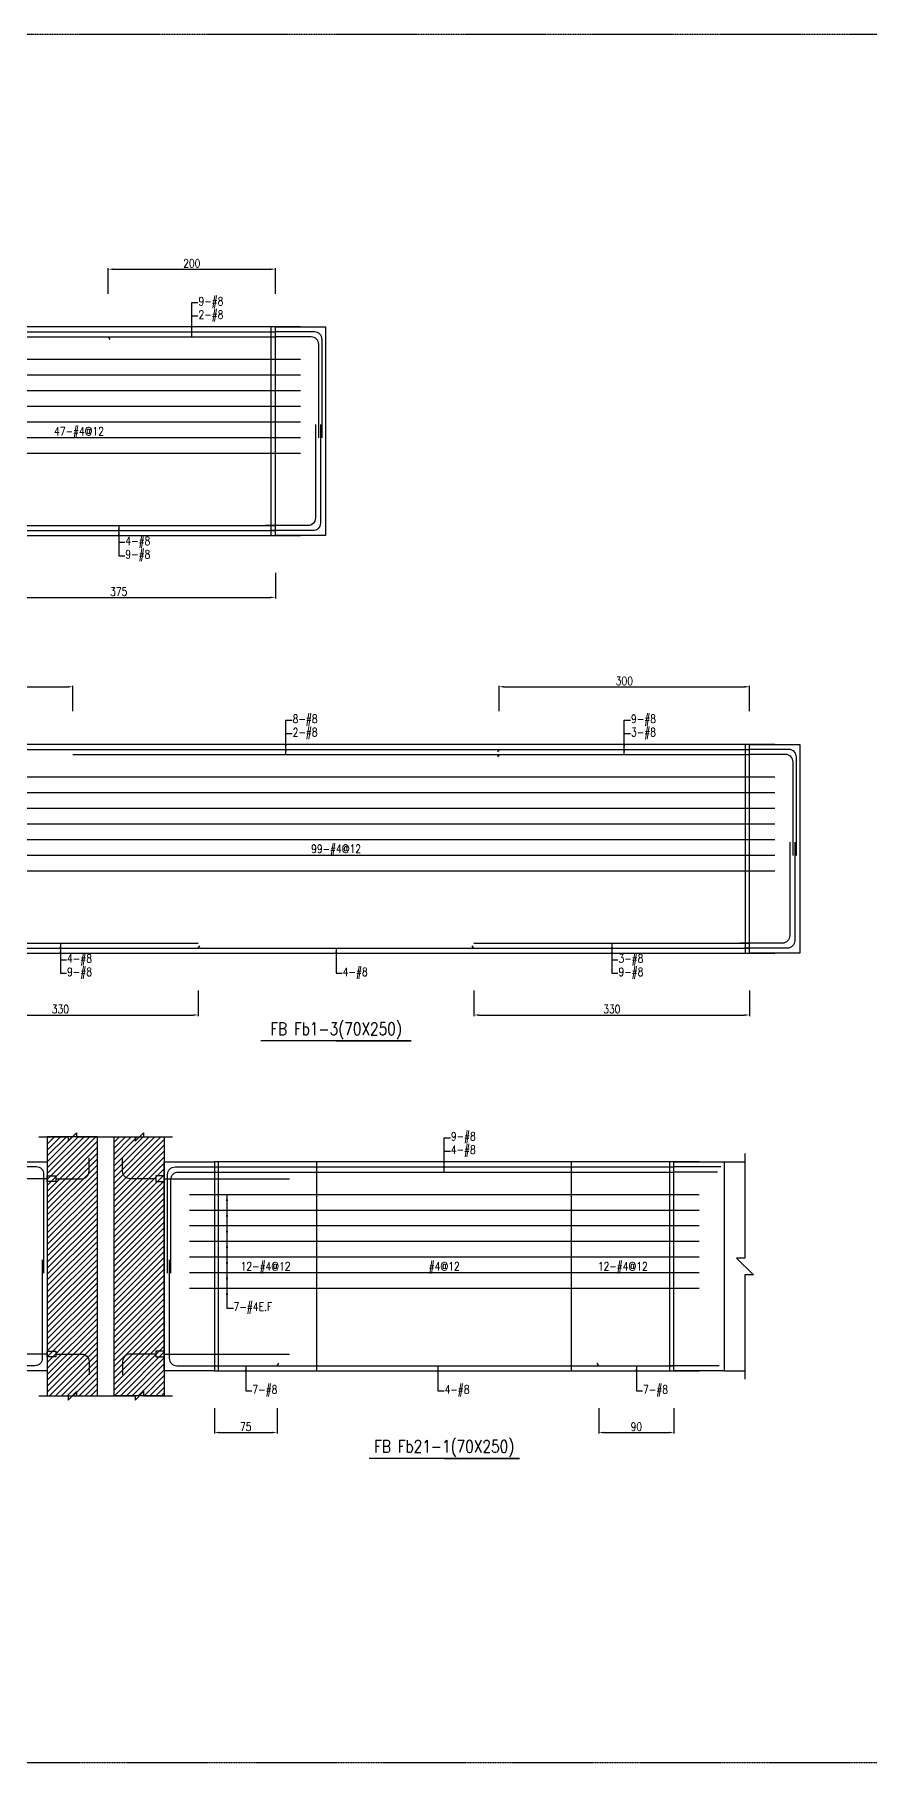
# Model space of a CAD drawing. Header units: millimetres. Extents: x 0 to 84580, y -12276 to 4373.
# Drawn here: x 11706 to 12705, y 0 to 2069 of the extents above; entities that cross this region are included whole.
import ezdxf
from ezdxf.enums import TextEntityAlignment as Align

# ---------------------------------------------------------------- set-up
doc = ezdxf.new("R2010")
doc.units = ezdxf.units.MM
doc.header["$MEASUREMENT"] = 0
doc.linetypes.add('CENTER', pattern=[2, 1.25, -0.25, 0.25, -0.25])
for name, color, linetype in [('S-DIM', 2, 'Continuous'), ('S-GRID', 1, 'CENTER'), ('S-LEADER', 2, 'Continuous'), ('S-RC', 130, 'Continuous'), ('S-REINF', 6, 'Continuous'), ('S-TEXT', 2, 'Continuous'), ('連續壁', 2, 'Continuous')]:
    doc.layers.add(name, color=color, linetype=linetype)
doc.styles.add('CS4', font='romans.shx', dxfattribs={"width": 0.8, "bigfont": 'lsp.shx'})
doc.styles.get("Standard").update_dxf_attribs({"font": 'arial.ttf'})
doc.dimstyles.new('ISO-25', dxfattribs={"dimtxt": 2.5, "dimasz": 2.5, "dimexe": 1.25, "dimexo": 0.625, "dimtad": 1, "dimtxsty": 'Standard', "dimcen": 2.5, "dimadec": 0, "dimazin": 0, "dimtfac": 1, "dimtmove": 0, "dimatfit": 3, "dimfxl": 0, "dimarcsym": 0})
pattern_1 = [(45, (9687, 0), (-3.535534, 3.535534), [])]

# ---------------------------------------------------------------- blocks, each defined once
blk = doc.blocks.new('*D1939')
at = {"layer": 'DEFPOINTS', "color": 0, "transparency": 16777216}
for p in [(11994.3, 1788), (11794.3, 1758), (11994.3, 1758)]:
    blk.add_point(p, dxfattribs=at)
at = {"layer": 'S-DIM', "color": 0, "lineweight": -2, "transparency": 16777216}
for p, q in [((11794.3, 1758.625), (11794.3, 1789.25)), ((11800.3, 1788), (11988.3, 1788)), ((11994.3, 1758.625), (11994.3, 1789.25))]:
    blk.add_line(p, q, dxfattribs=at)
at = {"layer": 'S-DIM', "color": 0, "transparency": 16777216}
for points in [[(11800.3, 1789), (11800.3, 1787), (11794.3, 1788)], [(11988.3, 1789), (11988.3, 1787), (11994.3, 1788)]]:
    blk.add_solid(points, dxfattribs=at)
at = {"layer": 'S-DIM', "color": 0, "transparency": 16777216, "insert": (11894.3, 1795), "char_height": 10, "attachment_point": 5, "style": 'CS4'}
blk.add_mtext('200', dxfattribs=at)
blk = doc.blocks.new('*D1941')
at = {"layer": 'DEFPOINTS', "color": 0, "transparency": 16777216}
for p in [(11619.3, 1425), (11994.3, 1425), (11994.3, 1395)]:
    blk.add_point(p, dxfattribs=at)
at = {"layer": 'S-DIM', "color": 0, "lineweight": -2, "transparency": 16777216}
for p, q in [((11619.3, 1424.375), (11619.3, 1393.75)), ((11994.3, 1424.375), (11994.3, 1393.75)), ((11625.3, 1395), (11988.3, 1395))]:
    blk.add_line(p, q, dxfattribs=at)
at = {"layer": 'S-DIM', "color": 0, "transparency": 16777216}
for points in [[(11625.3, 1396), (11625.3, 1394), (11619.3, 1395)], [(11988.3, 1396), (11988.3, 1394), (11994.3, 1395)]]:
    blk.add_solid(points, dxfattribs=at)
at = {"layer": 'S-DIM', "color": 0, "transparency": 16777216, "insert": (11806.8, 1402), "char_height": 10, "attachment_point": 5, "style": 'CS4'}
blk.add_mtext('375', dxfattribs=at)
blk = doc.blocks.new('*D1950')
at = {"layer": 'DEFPOINTS', "color": 0, "transparency": 16777216}
for p in [(11752, 1288), (11572, 1258), (11752, 1258)]:
    blk.add_point(p, dxfattribs=at)
at = {"layer": 'S-DIM', "color": 0, "lineweight": -2, "transparency": 16777216}
for p, q in [((11572, 1258.625), (11572, 1289.25)), ((11578, 1288), (11746, 1288)), ((11752, 1258.625), (11752, 1289.25))]:
    blk.add_line(p, q, dxfattribs=at)
at = {"layer": 'S-DIM', "color": 0, "transparency": 16777216}
for points in [[(11578, 1289), (11578, 1287), (11572, 1288)], [(11746, 1289), (11746, 1287), (11752, 1288)]]:
    blk.add_solid(points, dxfattribs=at)
at = {"layer": 'S-DIM', "color": 0, "transparency": 16777216, "insert": (11662, 1295), "char_height": 10, "attachment_point": 5, "style": 'CS4'}
blk.add_mtext('180', dxfattribs=at)
blk = doc.blocks.new('*D1951')
at = {"layer": 'DEFPOINTS', "color": 0, "transparency": 16777216}
for p in [(12562, 1288), (12262, 1258), (12562, 1258)]:
    blk.add_point(p, dxfattribs=at)
at = {"layer": 'S-DIM', "color": 0, "lineweight": -2, "transparency": 16777216}
for p, q in [((12262, 1258.625), (12262, 1289.25)), ((12268, 1288), (12556, 1288)), ((12562, 1258.625), (12562, 1289.25))]:
    blk.add_line(p, q, dxfattribs=at)
at = {"layer": 'S-DIM', "color": 0, "transparency": 16777216}
for points in [[(12268, 1289), (12268, 1287), (12262, 1288)], [(12556, 1289), (12556, 1287), (12562, 1288)]]:
    blk.add_solid(points, dxfattribs=at)
at = {"layer": 'S-DIM', "color": 0, "transparency": 16777216, "insert": (12412, 1295), "char_height": 10, "attachment_point": 5, "style": 'CS4'}
blk.add_mtext('300', dxfattribs=at)
blk = doc.blocks.new('*D1952')
at = {"layer": 'DEFPOINTS', "color": 0, "transparency": 16777216}
for p in [(11572, 925), (11902, 925), (11902, 895)]:
    blk.add_point(p, dxfattribs=at)
at = {"layer": 'S-DIM', "color": 0, "lineweight": -2, "transparency": 16777216}
for p, q in [((11572, 924.375), (11572, 893.75)), ((11902, 924.375), (11902, 893.75)), ((11578, 895), (11896, 895))]:
    blk.add_line(p, q, dxfattribs=at)
at = {"layer": 'S-DIM', "color": 0, "transparency": 16777216}
for points in [[(11578, 896), (11578, 894), (11572, 895)], [(11896, 896), (11896, 894), (11902, 895)]]:
    blk.add_solid(points, dxfattribs=at)
at = {"layer": 'S-DIM', "color": 0, "transparency": 16777216, "insert": (11737, 902), "char_height": 10, "attachment_point": 5, "style": 'CS4'}
blk.add_mtext('330', dxfattribs=at)
blk = doc.blocks.new('*D1953')
at = {"layer": 'DEFPOINTS', "color": 0, "transparency": 16777216}
for p in [(12232, 925), (12562, 925), (12562, 895)]:
    blk.add_point(p, dxfattribs=at)
at = {"layer": 'S-DIM', "color": 0, "lineweight": -2, "transparency": 16777216}
for p, q in [((12232, 924.375), (12232, 893.75)), ((12562, 924.375), (12562, 893.75)), ((12238, 895), (12556, 895))]:
    blk.add_line(p, q, dxfattribs=at)
at = {"layer": 'S-DIM', "color": 0, "transparency": 16777216}
for points in [[(12238, 896), (12238, 894), (12232, 895)], [(12556, 896), (12556, 894), (12562, 895)]]:
    blk.add_solid(points, dxfattribs=at)
at = {"layer": 'S-DIM', "color": 0, "transparency": 16777216, "insert": (12397, 902), "char_height": 10, "attachment_point": 5, "style": 'CS4'}
blk.add_mtext('330', dxfattribs=at)
blk = doc.blocks.new('*D1908')
at = {"layer": 'DEFPOINTS', "color": 0, "transparency": 16777216}
for p in [(11921.4, 425), (11996.4, 425), (11996.4, 395)]:
    blk.add_point(p, dxfattribs=at)
at = {"layer": 'S-DIM', "color": 0, "lineweight": -2, "transparency": 16777216}
for p, q in [((11921.4, 424.375), (11921.4, 393.75)), ((11996.4, 424.375), (11996.4, 393.75)), ((11927.4, 395), (11990.4, 395))]:
    blk.add_line(p, q, dxfattribs=at)
at = {"layer": 'S-DIM', "color": 0, "transparency": 16777216}
for points in [[(11927.4, 396), (11927.4, 394), (11921.4, 395)], [(11990.4, 396), (11990.4, 394), (11996.4, 395)]]:
    blk.add_solid(points, dxfattribs=at)
at = {"layer": 'S-DIM', "color": 0, "transparency": 16777216, "insert": (11958.9, 402), "char_height": 10, "attachment_point": 5, "style": 'CS4'}
blk.add_mtext('75', dxfattribs=at)
blk = doc.blocks.new('*D1909')
at = {"layer": 'DEFPOINTS', "color": 0, "transparency": 16777216}
for p in [(12381.4, 425), (12471.4, 425), (12471.4, 395)]:
    blk.add_point(p, dxfattribs=at)
at = {"layer": 'S-DIM', "color": 0, "lineweight": -2, "transparency": 16777216}
for p, q in [((12381.4, 424.375), (12381.4, 393.75)), ((12471.4, 424.375), (12471.4, 393.75)), ((12387.4, 395), (12465.4, 395))]:
    blk.add_line(p, q, dxfattribs=at)
at = {"layer": 'S-DIM', "color": 0, "transparency": 16777216}
for points in [[(12387.4, 396), (12387.4, 394), (12381.4, 395)], [(12465.4, 396), (12465.4, 394), (12471.4, 395)]]:
    blk.add_solid(points, dxfattribs=at)
at = {"layer": 'S-DIM', "color": 0, "transparency": 16777216, "insert": (12426.4, 402), "char_height": 10, "attachment_point": 5, "style": 'CS4'}
blk.add_mtext('90', dxfattribs=at)

msp = doc.modelspace()

# ---------------------------------------------------------------- hatches: boundary and pattern name
at = {"layer": '連續壁'}
h = msp.add_hatch(dxfattribs=at)
h.set_pattern_fill('ANSI31', color=256, scale=40, style=0)
h.set_pattern_definition(pattern_1)
h.paths.add_polyline_path([(11721.4, 439), (11781.4, 439), (11781.4, 749), (11721.4, 749)], flags=16)
h = msp.add_hatch(dxfattribs=at)
h.set_pattern_fill('ANSI31', color=256, scale=40, style=0)
h.set_pattern_definition(pattern_1)
h.paths.add_polyline_path([(11861.4, 439), (11801.4, 439), (11801.4, 749), (11861.4, 749)], flags=16)

# ---------------------------------------------------------------- linework, layer by layer
for p, q in [((12531.4, 719), (12556.4, 719)), ((12531.4, 469), (12556.4, 469))]:
    msp.add_line(p, q)
at = {"layer": 'S-GRID'}
msp.add_lwpolyline([(9687, 0), (12916, 0), (12916, 2069), (9687, 2069), (9687, 0)], dxfattribs=at)
at = {"layer": 'S-RC'}
for points in [[(12024.3, 1719), (10880.2, 1719)], [(12054.3, 1469), (11994.3, 1469), (11994.3, 1719), (12054.3, 1719), (12054.3, 1469)], [(10880.2, 1469), (12024.3, 1469)], [(12592, 1219), (11572, 1219)], [(12622, 969), (12562, 969), (12562, 1219), (12622, 1219), (12622, 969)], [(11572, 969), (12592, 969)], [(12067, 864), (12157, 864), (11977, 864)], [(11711.4, 749), (11746.4, 748.993), (11746.399, 743.993), (11756.401, 753.991), (11756.4, 748.991), (11791.4, 748.984)], [(11721.4, 439), (11781.4, 439), (11781.4, 749), (11721.4, 749), (11721.4, 439)], [(11791.4, 749), (11826.4, 748.993), (11826.399, 743.993), (11836.401, 753.991), (11836.4, 748.991), (11871.4, 748.984)], [(11861.4, 439), (11801.4, 439), (11801.4, 749), (11861.4, 749), (11861.4, 439)], [(12556.4, 729), (12556.4, 604), (12546.4, 604), (12566.4, 584), (12556.4, 584), (12556.4, 459)], [(11721.4, 469), (11661.4, 469), (11661.4, 719), (11721.4, 719), (11721.4, 469)], [(11921.4, 469), (11861.4, 469), (11861.4, 719), (11921.4, 719), (11921.4, 469)], [(12501.4, 719), (11921.4, 719)], [(12531.4, 469), (12471.4, 469), (12471.4, 719), (12531.4, 719), (12531.4, 469)], [(11721.4, 699), (11571.4, 699)], [(11721.4, 702.5), (11731.4, 702.5), (11731.4, 695.5), (11721.4, 695.5), (11721.4, 702.5)], [(11861.4, 702.5), (11851.4, 702.5), (11851.4, 695.5), (11861.4, 695.5), (11861.4, 702.5)], [(11861.4, 699), (12011.4, 699)], [(11721.4, 489), (11571.4, 489)], [(11721.4, 492.5), (11731.4, 492.5), (11731.4, 485.5), (11721.4, 485.5), (11721.4, 492.5)], [(11861.4, 492.5), (11851.4, 492.5), (11851.4, 485.5), (11861.4, 485.5), (11861.4, 492.5)], [(11861.4, 489), (12011.4, 489)], [(11921.4, 469), (12501.4, 469)], [(11711.4, 439), (11746.4, 438.993), (11746.399, 433.993), (11756.401, 443.991), (11756.4, 438.991), (11791.4, 438.984)], [(11791.4, 439), (11826.4, 438.993), (11826.399, 433.993), (11836.401, 443.991), (11836.4, 438.991), (11871.4, 438.984)], [(12196.4, 364), (12286.4, 364), (12106.4, 364)]]:
    msp.add_lwpolyline(points, dxfattribs=at)
for points in [[(11731.4, 699), (11762.4, 699, 0.41421356), (11771.4, 708), (11771.4, 724)], [(11851.4, 699), (11820.4, 699, -0.41421356), (11811.4, 708), (11811.4, 724)], [(11731.4, 489), (11762.4, 489, -0.41421356), (11771.4, 480), (11771.4, 464)], [(11851.4, 489), (11820.4, 489, 0.41421356), (11811.4, 480), (11811.4, 464)]]:
    msp.add_lwpolyline(points, format="xyb", dxfattribs=at)
at = {"layer": 'S-REINF', "color": 1}
for points in [[(11989.297, 1469), (11989.297, 1719)], [(10850.2, 1680.25), (12024.3, 1680.25)], [(10850.2, 1661.5), (12024.3, 1661.5)], [(10850.2, 1642.75), (12024.3, 1642.75)], [(10850.2, 1624), (12024.3, 1624)], [(10850.2, 1605.25), (12024.3, 1605.25)], [(10850.2, 1586.5), (12024.3, 1586.5)], [(10850.2, 1567.75), (12024.3, 1567.75)], [(12557, 969), (12557, 1219)], [(11542, 1180.25), (12592, 1180.25)], [(11542, 1161.5), (12592, 1161.5)], [(11542, 1142.75), (12592, 1142.75)], [(11542, 1124), (12592, 1124)], [(11542, 1105.25), (12592, 1105.25)], [(11542, 1086.5), (12592, 1086.5)], [(11542, 1067.75), (12592, 1067.75)], [(11926.4, 469), (11926.4, 719)], [(12043.9, 469), (12043.9, 719)], [(12348.9, 469), (12348.9, 719)], [(12466.4, 469), (12466.4, 719)], [(11891.4, 680.25), (12501.4, 680.25)], [(11891.4, 661.5), (12501.4, 661.5)], [(11891.4, 642.75), (12501.4, 642.75)], [(11891.4, 624), (12501.4, 624)], [(11891.4, 605.25), (12501.4, 605.25)], [(11891.4, 586.5), (12501.4, 586.5)], [(11891.4, 567.75), (12501.4, 567.75)]]:
    msp.add_lwpolyline(points, dxfattribs=at)
at = {"layer": 'S-REINF'}
for points in [[(10880.2, 1713), (11794.3, 1713)], [(10880.2, 1707), (11794.3, 1707)], [(11794.3, 1713), (11994.3, 1713)], [(11794.3, 1707), (11796.3, 1704)], [(11794.3, 1707), (11994.3, 1707)], [(11619.3, 1481), (11994.3, 1481)], [(11619.3, 1475), (11994.3, 1475)], [(11572, 1213), (11752, 1213)], [(11752, 1213), (12262, 1213)], [(11752, 1207), (12262, 1207)], [(12262, 1213), (12260, 1210)], [(12262, 1207), (12260, 1204)], [(12262, 1213), (12562, 1213)], [(12262, 1207), (12562, 1207)], [(11572, 981), (11902, 981)], [(11572, 975), (11902, 975)], [(11902, 975), (11904, 978)], [(11902, 975), (12232, 975)], [(12232, 975), (12230, 978)], [(12232, 981), (12562, 981)], [(12232, 975), (12562, 975)], [(11921.4, 713), (12471.4, 713)], [(11921.4, 707), (12471.4, 707)], [(12527.4, 713), (12471.4, 713)], [(12523.4, 707), (12471.4, 707)], [(11996.4, 475), (11998.4, 478)], [(12381.4, 475), (12379.4, 478)], [(11921.4, 475), (11996.4, 475)], [(11996.4, 475), (12381.4, 475)], [(12381.4, 475), (12471.4, 475)], [(12525.4, 475), (12465.4, 475)]]:
    msp.add_lwpolyline(points, dxfattribs=at)
for points in [[(12050.3, 1586), (12050.3, 1704, 0.41421356), (12041.3, 1713), (11994.3, 1713)], [(12046.3, 1586), (12046.3, 1698, 0.41421356), (12037.3, 1707), (11994.3, 1707)], [(12042.3, 1602), (12042.3, 1490, -0.41421356), (12033.3, 1481), (11982.3, 1481)], [(12048.3, 1602), (12048.3, 1484, -0.41421356), (12039.3, 1475), (11988.3, 1475)], [(12618, 1086), (12618, 1204, 0.41421356), (12609, 1213), (12562, 1213)], [(12614, 1086), (12614, 1198, 0.41421356), (12605, 1207), (12562, 1207)], [(12610, 1102), (12610, 990, -0.41421356), (12601, 981), (12550, 981)], [(12616, 1102), (12616, 984, -0.41421356), (12607, 975), (12556, 975)], [(11717.4, 586), (11717.4, 704, 0.41421356), (11708.4, 713), (11661.4, 713)], [(11865.4, 586), (11865.4, 704, -0.41421356), (11874.4, 713), (11921.4, 713)], [(11869.4, 586), (11869.4, 698, -0.41421356), (11878.4, 707), (11921.4, 707)], [(11715.4, 602), (11715.4, 484, -0.41421356), (11706.4, 475), (11655.4, 475)], [(11867.4, 602), (11867.4, 484, 0.41421356), (11876.4, 475), (11921.4, 475)]]:
    msp.add_lwpolyline(points, format="xyb", dxfattribs=at)

# ---------------------------------------------------------------- texts
at = {"layer": 'S-LEADER', "char_height": 10, "attachment_point": 4, "style": 'CS4'}
for s, insert in [('9-#8', (11902.3, 1748)), ('2-#8', (11902.3, 1732)), ('4-#8', (11814.8, 1461)), ('9-#8', (11814.8, 1445)), ('8-#8', (12015, 1248)), ('9-#8', (12420, 1248)), ('2-#8', (12015, 1232)), ('3-#8', (12420, 1232)), ('4-#8', (11745, 961)), ('9-#8', (11745, 945)), ('4-#8', (12075, 945)), ('3-#8', (12405, 961)), ('9-#8', (12405, 945)), ('9-#8', (12204.4, 748)), ('4-#8', (12204.4, 732)), ('7-#8', (11966.9, 445)), ('4-#8', (12196.9, 445)), ('7-#8', (12434.4, 445))]:
    msp.add_mtext(s, dxfattribs=dict(at, insert=insert))
at = {"layer": 'S-LEADER', "color": 3, "insert": (11944.4, 544), "char_height": 10, "attachment_point": 4, "style": 'CS4'}
msp.add_mtext('7-#4E.F', dxfattribs=at)
at = {"layer": 'S-RC', "style": 'CS4', "width": 0.8}
for s, p in [('FB Fb1-3(70X250)', (12067, 871)), ('FB Fb21-1(70X250)', (12196.4, 371))]:
    msp.add_text(s, height=15, dxfattribs=at).set_placement(p, align=Align.CENTER)
at = {"layer": 'S-TEXT', "color": 1, "style": 'CS4', "width": 0.8}
for s, p in [('47-#4@12', (11759.297, 1589)), ('99-#4@12', (12067, 1089)), ('12-#4@12', (11982.65, 589)), ('#4@12', (12196.4, 589)), ('12-#4@12', (12410.15, 589))]:
    msp.add_text(s, height=10, dxfattribs=at).set_placement(p, align=Align.CENTER)

# ---------------------------------------------------------------- dimensions: what is measured, and where the dimension line sits
at = {"layer": 'S-DIM'}
for p1, p2, distance, picture, middle in [((11794.3, 1758), (11994.3, 1758), 30, '*D1939', (11894.3, 1795)), ((11619.3, 1425), (11994.3, 1425), -30, '*D1941', (11806.8, 1402)), ((11572, 1258), (11752, 1258), 30, '*D1950', (11662, 1295)), ((12262, 1258), (12562, 1258), 30, '*D1951', (12412, 1295)), ((11572, 925), (11902, 925), -30, '*D1952', (11737, 902)), ((12232, 925), (12562, 925), -30, '*D1953', (12397, 902)), ((11921.4, 425), (11996.4, 425), -30, '*D1908', (11958.9, 402)), ((12381.4, 425), (12471.4, 425), -30, '*D1909', (12426.4, 402))]:
    dim = msp.add_aligned_dim(p1=p1, p2=p2, distance=distance, dimstyle='ISO-25', override={"dimtxt": 10, "dimasz": 6, "dimgap": 2, "dimtxsty": 'CS4'}, dxfattribs=at)
    dim.commit()
    dim.dimension.update_dxf_attribs({"geometry": picture, "text_midpoint": middle})

# ---------------------------------------------------------------- leaders
at = {"layer": 'S-LEADER', "annotation_type": 0, "has_hookline": 1, "hookline_direction": 0}
for points, override, text_width in [([(11894.3, 1713), (11894.3, 1748), (11901.675, 1748)], {"dimasz": 6, "dimtad": 0}, 30.857), ([(11894.3, 1707), (11894.3, 1732), (11901.675, 1732)], {"dimasz": 6, "dimtad": 0}, 30.857), ([(11806.8, 1481), (11806.8, 1461), (11814.175, 1461)], {"dimasz": 6, "dimtad": 0}, 30.857), ([(11806.8, 1475), (11806.8, 1445), (11814.175, 1445)], {"dimasz": 6, "dimtad": 0}, 30.857), ([(12007, 1213), (12007, 1248), (12014.375, 1248)], {"dimasz": 6, "dimtad": 0}, 30.857), ([(12412, 1213), (12412, 1248), (12419.375, 1248)], {"dimasz": 6, "dimtad": 0}, 30.857), ([(12007, 1207), (12007, 1232), (12014.375, 1232)], {"dimasz": 6, "dimtad": 0}, 30.857), ([(12412, 1207), (12412, 1232), (12419.375, 1232)], {"dimasz": 6, "dimtad": 0}, 30.857), ([(11737, 981), (11737, 961), (11744.375, 961)], {"dimasz": 6, "dimtad": 0}, 30.857), ([(11737, 975), (11737, 945), (11744.375, 945)], {"dimasz": 6, "dimtad": 0}, 30.857), ([(12067, 975), (12067, 945), (12074.375, 945)], {"dimasz": 6, "dimtad": 0}, 30.857), ([(12397, 981), (12397, 961), (12404.375, 961)], {"dimasz": 6, "dimtad": 0}, 30.857), ([(12397, 975), (12397, 945), (12404.375, 945)], {"dimasz": 6, "dimtad": 0}, 30.857), ([(12196.4, 713), (12196.4, 748), (12203.775, 748)], {"dimasz": 6, "dimtad": 0}, 30.857), ([(12196.4, 707), (12196.4, 732), (12203.775, 732)], {"dimasz": 6, "dimtad": 0}, 30.857), ([(11936.4, 567.75), (11936.4, 544), (11943.775, 544)], {"dimasz": 8, "dimtad": 0}, 49.524), ([(11958.9, 475), (11958.9, 445), (11966.275, 445)], {"dimasz": 6, "dimtad": 0}, 30.857), ([(12188.9, 475), (12188.9, 445), (12196.275, 445)], {"dimasz": 6, "dimtad": 0}, 30.857), ([(12426.4, 475), (12426.4, 445), (12433.775, 445)], {"dimasz": 6, "dimtad": 0}, 30.857)]:
    msp.add_leader(points, dimstyle='ISO-25', override=override, dxfattribs=dict(at, text_width=text_width))
at = {"layer": 'S-LEADER'}
for points in [[(11936.4, 680.25), (11936.4, 544), (11944.4, 544)], [(11936.4, 661.5), (11936.4, 544), (11944.4, 544)], [(11936.4, 642.75), (11936.4, 544), (11944.4, 544)], [(11936.4, 624), (11936.4, 544), (11944.4, 544)], [(11936.4, 605.25), (11936.4, 544), (11944.4, 544)], [(11936.4, 586.5), (11936.4, 544), (11944.4, 544)]]:
    msp.add_leader(points, dimstyle='ISO-25', override={"dimasz": 8}, dxfattribs=at)

doc.saveas('drawing.dxf')
